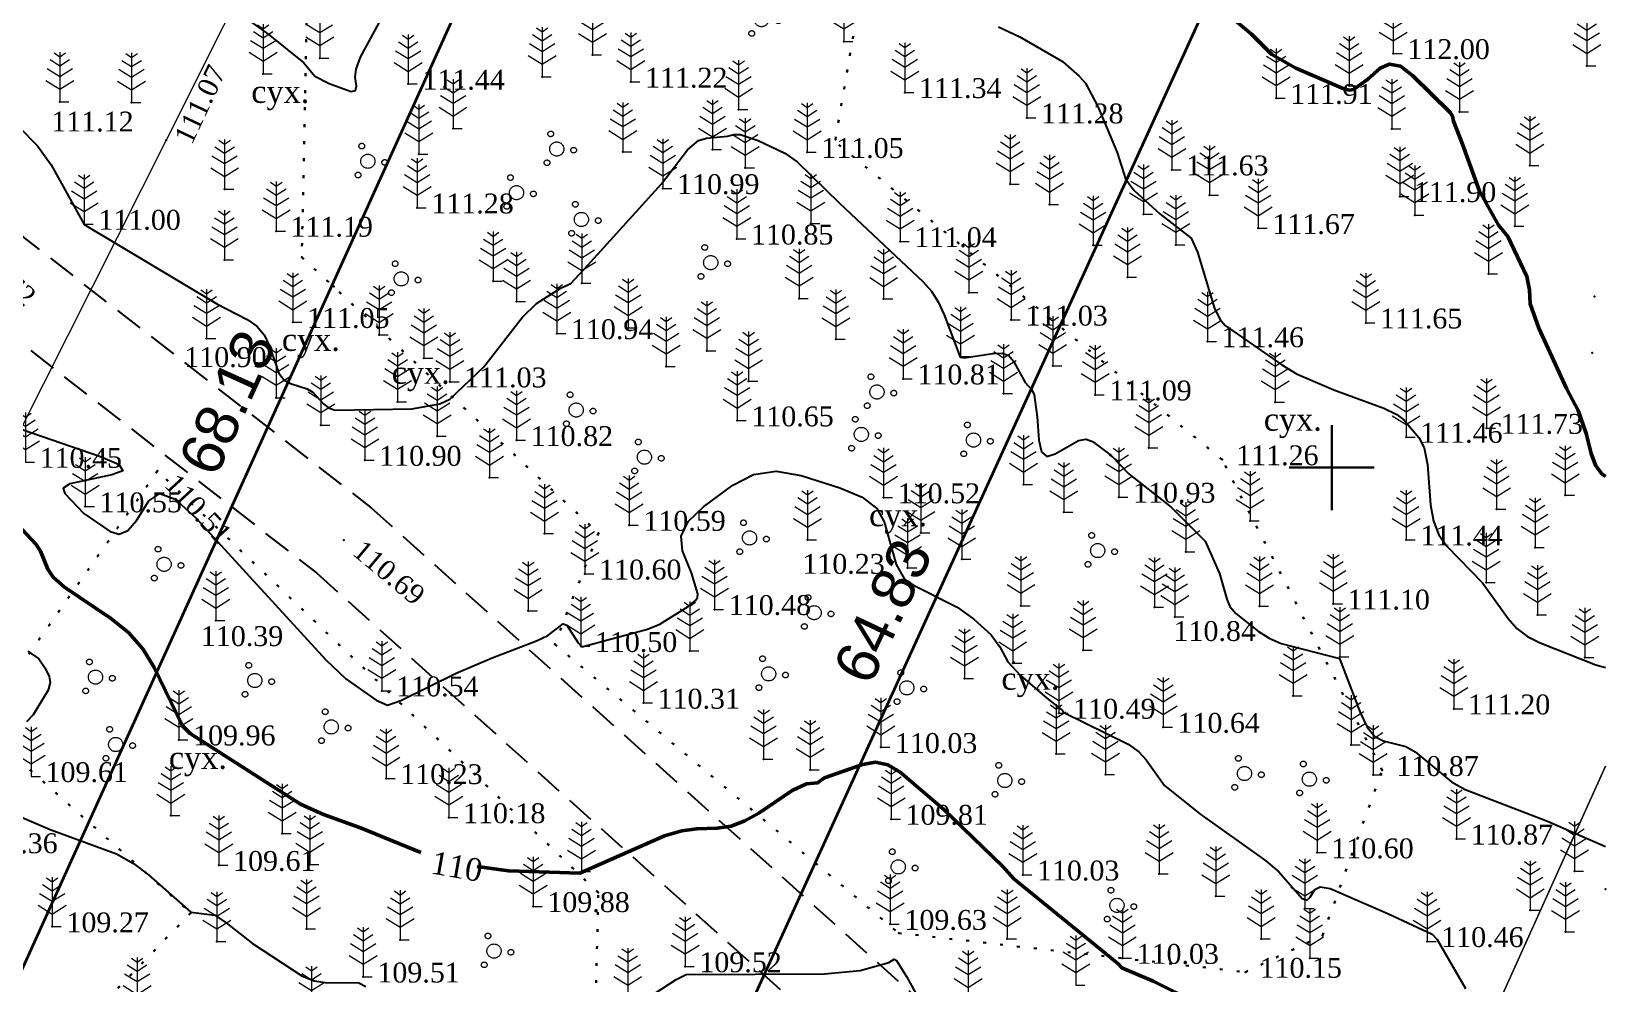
# Model space of a CAD drawing. Header units: millimetres. Extents: x 5405370.7 to 5405459.7, y 5524808.5 to 5524894.1.
# Drawn here: x 5405404.1 to 5405459.7, y 5524831.8 to 5524865.4 of the extents above; entities that cross this region are included whole.
import ezdxf
from ezdxf.enums import TextEntityAlignment as Align

# ---------------------------------------------------------------- set-up
doc = ezdxf.new("R2010")
doc.units = ezdxf.units.MM
for name, pattern in [('DASHEDX2', [1.5, 1, -0.5]), ('HIDDEN', [0.5, 0, -0.5]), ('суцільна', [50, 50, 0])]:
    doc.linetypes.add(name, pattern=pattern)
for name, color, linetype, lineweight in [('11900000', 1, 'Continuous', 30), ('82323000', 185, 'Сеточный', 20), ('Контур', 7, 'HIDDEN', 30), ('усл. знак', 7, 'суцільна', 20)]:
    doc.layers.add(name, color=color, linetype=linetype, lineweight=lineweight)
for name, color, linetype in [('горизонтали', 42, 'Continuous'), ('дороги', 7, 'Continuous'), ('Ділянки_Межі', 10, 'Continuous'), ('надписи', 7, 'Continuous'), ('отметки', 7, 'Continuous'), ('промеры', 185, 'Continuous'), ('Растительность', 7, 'Continuous')]:
    doc.layers.add(name, color=color, linetype=linetype)
doc.styles.get("Standard").update_dxf_attribs({"font": 'arial.ttf'})
doc.styles.add('times', font='times.ttf')
doc.linetypes.add('Сеточный', pattern='A,2.2,["<",Standard,S=0.5,R=90,X=0,Y=0],2.2,["<",Standard,S=0.5,R=270,X=-0.5,Y=0],0.1', length=4.5)

# ---------------------------------------------------------------- blocks, each defined once
blk = doc.blocks.new('A$C51FE15A3')
at = {"layer": 'Растительность', "color": 94, "lineweight": 0}
for points in [[(-0.201, 1.726), (0, 1.584), (0.201, 1.726)], [(0, 1.75), (0, 0), (0.319, 0)], [(-0.447, 1.172), (0, 0.895), (0.447, 1.172)], [(-0.343, 1.489), (0, 1.267), (0.343, 1.489)], [(-0.493, 0.753), (0, 0.444), (0.493, 0.753)]]:
    blk.add_lwpolyline(points, dxfattribs=at)
blk = doc.blocks.new('A$C72385B22')
at = {"layer": 'усл. знак'}
for centre, radius in [((-0.02, 1.49), 0.25), ((0, 0), 0.625), ((-1.29, -0.64), 0.25), ((1.28, -0.76), 0.25)]:
    blk.add_circle(centre, radius, dxfattribs=at)

msp = doc.modelspace()

# ---------------------------------------------------------------- linework, layer by layer
at = {"layer": '11900000', "color": 7}
for points in [[(5405450, 5524848.5, 0), (5405450, 5524851.5, 0)], [(5405450, 5524848.5, 0), (5405450, 5524851.5, 0)], [(5405448.5, 5524850, 0), (5405451.5, 5524850, 0)], [(5405448.5, 5524850, 0), (5405451.5, 5524850, 0)]]:
    msp.add_polyline3d(points, dxfattribs=at)
at = {"layer": '82323000', "color": 7, "elevation": 114.18}
msp.add_lwpolyline([(5405425.906, 5524894.116), (5405418.996, 5524881.77), (5405408.873, 5524861.562), (5405400.188, 5524844.312), (5405393.4, 5524828.577), (5405385.402, 5524808.491)], dxfattribs=at)
at = {"layer": 'горизонтали', "color": 32}
for points in [[(5405410.827, 5524866.472, 111.5), (5405412.477, 5524865.302, 111.5), (5405413.737, 5524864.282, 111.5), (5405414.117, 5524863.812, 111.5), (5405414.627, 5524863.552, 111.5), (5405415.407, 5524863.272, 111.5), (5405415.557, 5524863.312, 111.5), (5405415.587, 5524863.472, 111.5), (5405415.547, 5524863.782, 111.5), (5405415.577, 5524864.062, 111.5), (5405415.737, 5524864.482, 111.5), (5405416.547, 5524865.982, 111.5)], [(5405438.237, 5524865.552, 111.5), (5405438.997, 5524865.202, 111.5), (5405440.497, 5524864.332, 111.5), (5405441.087, 5524863.812, 111.5), (5405441.307, 5524863.562, 111.5), (5405441.747, 5524862.742, 111.5), (5405442.427, 5524861.122, 111.5), (5405442.717, 5524860.192, 111.5), (5405443.017, 5524859.792, 111.5), (5405443.937, 5524858.962, 111.5), (5405445.037, 5524858.102, 111.5), (5405445.267, 5524857.602, 111.5), (5405445.867, 5524855.612, 111.5), (5405446.057, 5524855.232, 111.5), (5405446.237, 5524855.012, 111.5), (5405448.237, 5524853.622, 111.5), (5405448.757, 5524853.312, 111.5), (5405450.067, 5524852.742, 111.5), (5405451.837, 5524852.102, 111.5), (5405452.297, 5524851.872, 111.5), (5405452.557, 5524851.672, 111.5), (5405453.077, 5524851.062, 111.5), (5405453.257, 5524850.702, 111.5), (5405453.377, 5524850.112, 111.5), (5405453.487, 5524848.682, 111.5), (5405453.587, 5524848.112, 111.5), (5405453.777, 5524847.632, 111.5), (5405454.057, 5524847.232, 111.5), (5405455.317, 5524845.932, 111.5), (5405456.227, 5524844.672, 111.5), (5405456.527, 5524844.322, 111.5), (5405456.907, 5524844.042, 111.5), (5405457.347, 5524843.812, 111.5), (5405459.317, 5524843.042, 111.5), (5405459.658, 5524842.946, 111.5)], [(5405403.687, 5524862.012, 111), (5405404.337, 5524861.362, 111), (5405404.817, 5524860.682, 111), (5405405.987, 5524858.582, 111), (5405410.667, 5524855.782, 111), (5405411.737, 5524855.222, 111), (5405412.077, 5524854.992, 111), (5405412.327, 5524854.692, 111), (5405412.507, 5524854.312, 111), (5405412.847, 5524853.332, 111), (5405413.037, 5524853.092, 111), (5405413.257, 5524852.972, 111), (5405413.847, 5524852.782, 111), (5405414.047, 5524852.662, 111), (5405414.427, 5524852.252, 111), (5405414.607, 5524852.112, 111), (5405414.837, 5524852.032, 111), (5405417.547, 5524852.072, 111), (5405418.527, 5524852.252, 111), (5405418.887, 5524852.422, 111), (5405420.087, 5524853.552, 111), (5405421.437, 5524855.302, 111), (5405421.947, 5524855.792, 111), (5405422.807, 5524856.342, 111), (5405423.147, 5524856.502, 111), (5405423.757, 5524857.142, 111), (5405426.357, 5524860.012, 111), (5405427.267, 5524861.212, 111), (5405427.657, 5524861.542, 111), (5405427.937, 5524861.622, 111), (5405428.677, 5524861.702, 111), (5405428.917, 5524861.762, 111), (5405429.127, 5524861.762, 111), (5405429.757, 5524861.542, 111), (5405430.707, 5524861.092, 111), (5405431.137, 5524860.792, 111), (5405432.627, 5524859.332, 111), (5405435.587, 5524856.552, 111), (5405435.877, 5524856.222, 111), (5405436.127, 5524855.832, 111), (5405436.327, 5524855.392, 111), (5405436.887, 5524853.902, 111), (5405437.027, 5524853.872, 111), (5405438.047, 5524854.032, 111), (5405438.367, 5524854.042, 111), (5405438.607, 5524853.952, 111), (5405438.767, 5524853.752, 111), (5405439.187, 5524853.002, 111), (5405439.417, 5524852.742, 111), (5405439.497, 5524852.572, 111), (5405439.607, 5524851.792, 111), (5405439.667, 5524850.972, 111), (5405439.757, 5524850.562, 111), (5405439.947, 5524850.392, 111), (5405440.237, 5524850.482, 111), (5405441.067, 5524850.962, 111), (5405441.337, 5524851.002, 111), (5405441.557, 5524850.922, 111), (5405442.217, 5524850.432, 111), (5405442.857, 5524849.772, 111), (5405444.337, 5524848.602, 111), (5405445.537, 5524847.402, 111), (5405446.037, 5524846.262, 111), (5405446.297, 5524845.362, 111), (5405446.407, 5524845.102, 111), (5405446.617, 5524844.852, 111), (5405447.417, 5524844.212, 111), (5405447.787, 5524843.982, 111), (5405448.217, 5524843.792, 111), (5405450.277, 5524843.262, 111), (5405450.997, 5524841.362, 111), (5405451.247, 5524840.842, 111), (5405451.517, 5524840.512, 111), (5405451.817, 5524840.362, 111), (5405452.617, 5524840.162, 111), (5405452.947, 5524839.972, 111), (5405454.227, 5524838.912, 111), (5405454.707, 5524838.642, 111), (5405457.607, 5524837.522, 111), (5405459.658, 5524836.626, 111)], [(5405403.797, 5524851.342, 110.5), (5405406.557, 5524850.392, 110.5), (5405407.217, 5524850.112, 110.5), (5405407.347, 5524849.892, 110.5), (5405406.957, 5524849.742, 110.5), (5405405.477, 5524849.432, 110.5), (5405405.247, 5524849.272, 110.5), (5405405.297, 5524849.092, 110.5), (5405405.967, 5524848.382, 110.5), (5405406.897, 5524847.752, 110.5), (5405407.217, 5524847.652, 110.5), (5405407.527, 5524847.782, 110.5), (5405407.827, 5524848.132, 110.5), (5405408.267, 5524848.832, 110.5), (5405408.647, 5524849.082, 110.5), (5405409.187, 5524848.882, 110.5), (5405409.907, 5524848.242, 110.5), (5405414.507, 5524843.212, 110.5), (5405415.217, 5524842.552, 110.5), (5405416.287, 5524841.792, 110.5), (5405416.687, 5524841.622, 110.5), (5405417.157, 5524841.782, 110.5), (5405419.107, 5524842.752, 110.5), (5405420.377, 5524843.292, 110.5), (5405421.937, 5524843.892, 110.5), (5405422.337, 5524844.082, 110.5), (5405422.877, 5524844.482, 110.5), (5405423.007, 5524844.442, 110.5), (5405423.407, 5524843.822, 110.5), (5405423.537, 5524843.682, 110.5), (5405425.857, 5524844.302, 110.5), (5405426.287, 5524844.472, 110.5), (5405427.287, 5524845.102, 110.5), (5405427.547, 5524845.312, 110.5), (5405427.627, 5524845.412, 110.5), (5405427.637, 5524845.552, 110.5), (5405427.407, 5524846.292, 110.5), (5405427.097, 5524847.062, 110.5), (5405427.047, 5524847.582, 110.5), (5405427.287, 5524848.102, 110.5), (5405427.837, 5524848.612, 110.5), (5405428.867, 5524849.382, 110.5), (5405429.597, 5524849.762, 110.5), (5405430.397, 5524849.872, 110.5), (5405431.277, 5524849.722, 110.5), (5405432.647, 5524849.282, 110.5), (5405433.427, 5524848.962, 110.5), (5405433.947, 5524848.562, 110.5), (5405434.207, 5524848.092, 110.5), (5405434.627, 5524846.582, 110.5), (5405434.927, 5524846.062, 110.5), (5405435.237, 5524845.852, 110.5), (5405436.787, 5524845.072, 110.5), (5405437.367, 5524844.652, 110.5), (5405437.987, 5524844.102, 110.5), (5405438.287, 5524843.672, 110.5), (5405438.567, 5524843.152, 110.5), (5405439.007, 5524842.672, 110.5), (5405439.947, 5524841.862, 110.5), (5405440.487, 5524841.442, 110.5), (5405440.527, 5524841.372, 110.5), (5405442.817, 5524840.242, 110.5), (5405443.197, 5524839.972, 110.5), (5405443.447, 5524839.692, 110.5), (5405444.097, 5524838.782, 110.5), (5405445.347, 5524837.782, 110.5), (5405447.677, 5524836.122, 110.5), (5405448.137, 5524835.732, 110.5), (5405448.957, 5524834.792, 110.5), (5405449.117, 5524834.742, 110.5), (5405449.237, 5524834.842, 110.5), (5405449.397, 5524835.112, 110.5), (5405449.587, 5524835.212, 110.5), (5405449.947, 5524835.152, 110.5), (5405451.997, 5524834.252, 110.5), (5405453.537, 5524833.532, 110.5), (5405453.717, 5524833.352, 110.5), (5405454.717, 5524831.622, 110.5)], [(5405403.997, 5524843.522, 109.5), (5405404.377, 5524843.252, 109.5), (5405404.607, 5524842.922, 109.5), (5405404.747, 5524842.632, 109.5), (5405404.787, 5524842.412, 109.5), (5405404.717, 5524842.142, 109.5), (5405404.177, 5524841.282, 109.5), (5405403.947, 5524841.032, 109.5)], [(5405403.467, 5524837.792, 109.5), (5405404.777, 5524837.232, 109.5), (5405407.127, 5524836.372, 109.5), (5405407.717, 5524836.032, 109.5), (5405408.247, 5524835.632, 109.5), (5405409.747, 5524834.312, 109.5), (5405410.587, 5524834.202, 109.5), (5405410.997, 5524833.942, 109.5), (5405411.927, 5524833.212, 109.5), (5405413.657, 5524832.062, 109.5), (5405414.097, 5524831.892, 109.5), (5405414.487, 5524831.832, 109.5), (5405415.667, 5524831.822, 109.5), (5405415.917, 5524831.692, 109.5)], [(5405425.617, 5524831.122, 109.5), (5405426.867, 5524831.942, 109.5), (5405427.227, 5524832.112, 109.5), (5405432.107, 5524832.132, 109.5), (5405433.357, 5524832.252, 109.5), (5405434.377, 5524832.532, 109.5), (5405434.557, 5524832.652, 109.5), (5405434.637, 5524832.612, 109.5), (5405434.997, 5524832.042, 109.5), (5405435.817, 5524830.552, 109.5)]]:
    msp.add_polyline3d(points, dxfattribs=at)
at = {"layer": 'горизонтали', "color": 32, "lineweight": 50}
for points in [[(5405446.577, 5524865.792, 112), (5405447.167, 5524865.302, 112), (5405447.887, 5524864.582, 112), (5405448.737, 5524864.092, 112), (5405450.427, 5524863.372, 112), (5405450.617, 5524863.322, 112), (5405450.767, 5524863.342, 112), (5405451.257, 5524863.692, 112), (5405451.707, 5524864.092, 112), (5405452.037, 5524864.242, 112), (5405452.427, 5524864.162, 112), (5405452.857, 5524863.832, 112), (5405454.177, 5524862.532, 112), (5405454.257, 5524862.402, 112), (5405454.297, 5524862.222, 112), (5405454.617, 5524861.412, 112), (5405455.217, 5524859.762, 112), (5405455.877, 5524858.562, 112), (5405456.217, 5524858.152, 112), (5405456.887, 5524856.742, 112), (5405456.977, 5524856.272, 112), (5405456.997, 5524855.782, 112), (5405457.307, 5524854.922, 112), (5405458.287, 5524852.792, 112), (5405458.697, 5524852.022, 112), (5405458.977, 5524851.202, 112), (5405459.157, 5524850.502, 112), (5405459.307, 5524850.092, 112), (5405459.517, 5524849.792, 112), (5405459.658, 5524849.691, 112)], [(5405403.777, 5524847.832, 110), (5405404.287, 5524847.282, 110), (5405404.447, 5524847.052, 110), (5405404.697, 5524846.422, 110), (5405404.887, 5524846.132, 110), (5405405.287, 5524845.782, 110), (5405406.907, 5524844.682, 110), (5405407.547, 5524844.182, 110), (5405408.057, 5524843.602, 110), (5405408.447, 5524842.942, 110), (5405409.457, 5524840.892, 110), (5405409.717, 5524840.622, 110), (5405413.617, 5524838.122, 110), (5405414.427, 5524837.762, 110), (5405415.737, 5524837.292, 110), (5405417.856, 5524836.423, 110)], [(5405419.847, 5524835.922, 110), (5405420.957, 5524835.772, 110), (5405423.467, 5524835.692, 110), (5405426.457, 5524837.002, 110), (5405427.067, 5524837.182, 110), (5405427.597, 5524837.252, 110), (5405428.317, 5524837.272, 110), (5405428.807, 5524837.352, 110), (5405429.297, 5524837.532, 110), (5405429.787, 5524837.812, 110), (5405430.967, 5524838.612, 110), (5405431.467, 5524838.842, 110), (5405431.857, 5524838.872, 110), (5405432.107, 5524839.052, 110), (5405433.447, 5524839.522, 110), (5405433.897, 5524839.602, 110), (5405434.337, 5524839.512, 110), (5405434.767, 5524839.252, 110), (5405436.317, 5524837.932, 110), (5405438.387, 5524835.932, 110), (5405438.777, 5524835.492, 110), (5405442.187, 5524832.712, 110), (5405442.467, 5524832.492, 110), (5405442.597, 5524832.352, 110), (5405443.697, 5524831.872, 110), (5405445.257, 5524831.102, 110)]]:
    msp.add_polyline3d(points, dxfattribs=at)
at = {"layer": 'дороги', "color": 7, "linetype": 'DASHEDX2', "elevation": 111.172}
for points in [[(5405383.804, 5524874.666), (5405402.423, 5524859.231), (5405416.105, 5524848.587), (5405435.343, 5524831.304), (5405459.049, 5524812.123), (5405459.658, 5524811.644)], [(5405381.89, 5524872.356), (5405400.545, 5524856.891), (5405414.179, 5524846.285), (5405433.395, 5524829.02), (5405457.177, 5524809.779), (5405458.812, 5524808.491)]]:
    msp.add_lwpolyline(points, dxfattribs=at)
at = {"layer": 'Ділянки_Межі'}
msp.add_lwpolyline([(5405431.196, 5524894.116), (5405431.505, 5524893.983), (5405426.773, 5524883.037), (5405398.65, 5524820.978), (5405395.058, 5524822.036), (5405376.96, 5524838.77)], dxfattribs=at)
at = {"layer": 'Ділянки_Межі', "lineweight": 35}
msp.add_lwpolyline([(5405398.65, 5524820.978), (5405426.773, 5524883.037), (5405448.794, 5524873.396), (5405421.901, 5524814.408), (5405420.84, 5524814.44)], close=True, dxfattribs=at)
at = {"layer": 'Ділянки_Межі', "lineweight": 0}
for points in [[(5405421.901, 5524814.408), (5405448.794, 5524873.396), (5405459.658, 5524868.64)], [(5405459.658, 5524839.464), (5405449.693, 5524817.372), (5405442.13, 5524813.79), (5405421.901, 5524814.408)], [(5405449.693, 5524817.372), (5405459.658, 5524839.464)]]:
    msp.add_lwpolyline(points, dxfattribs=at)
at = {"layer": 'Контур', "color": 7, "linetype": 'HIDDEN'}
for points, elevation in [([(5405413.902, 5524869.315), (5405413.659, 5524857.43), (5405424.125, 5524847.693), (5405422.583, 5524843.766), (5405434.72, 5524833.576), (5405446.951, 5524832.197), (5405449.673, 5524833.49)], 111.426), ([(5405432.486, 5524861.581), (5405433.451, 5524867.171)], 110.314), ([(5405446.127, 5524850.285), (5405432.486, 5524861.491)], 110.314), ([(5405451.778, 5524839.318), (5405446.127, 5524850.285)], 110.314), ([(5405417.998, 5524812.717), (5405423.786, 5524820.419), (5405424.121, 5524835.004), (5405408.573, 5524849.882), (5405402.276, 5524840.925), (5405409.749, 5524834.287), (5405402.862, 5524827.195), (5405396.074, 5524821.79)], 107.865), ([(5405449.673, 5524833.49), (5405451.778, 5524839.318)], 110.314)]:
    msp.add_lwpolyline(points, dxfattribs=dict(at, elevation=elevation))
at = {"layer": 'отметки', "color": 7}
for p in [(5405432.785, 5524865.043, 111.374), (5405423.913, 5524864.568, 111.228), (5405452.168, 5524864.619, 112.005), (5405412.296, 5524863.903, 111.389), (5405414.295, 5524864.455, 111.54), (5405458.996, 5524864.175, 112.326), (5405417.415, 5524863.54, 111.436), (5405422.14, 5524863.796, 111.329), (5405425.271, 5524863.611, 111.216), (5405450.613, 5524863.474, 112.014), (5405405.12, 5524862.909, 111.122), (5405407.657, 5524862.884, 111.202), (5405434.94, 5524863.243, 111.339), (5405448.034, 5524863.037, 111.913), (5405429.073, 5524862.634, 111.095), (5405439.244, 5524862.347, 111.282), (5405454.505, 5524862.561, 112.012), (5405418.996, 5524861.963, 111.302), (5405452.113, 5524861.955, 111.899), (5405408.873, 5524861.562, 111.071), (5405424.986, 5524861.14, 111.101), (5405428.148, 5524861.231, 110.96), (5405431.487, 5524861.129, 111.046), (5405432.486, 5524861.581, 111.145), (5405417.794, 5524861.067, 111.435), (5405429.308, 5524860.582, 110.859), (5405456.989, 5524860.657, 112.088), (5405444.362, 5524860.513, 111.633), (5405410.939, 5524859.832, 111.187), (5405426.4, 5524859.855, 110.994), (5405438.652, 5524860.007, 111.207), (5405445.683, 5524859.621, 111.65), (5405452.397, 5524859.573, 111.904), (5405417.731, 5524859.171, 111.277), (5405440.037, 5524859.283, 111.279), (5405443.357, 5524858.942, 111.465), (5405452.93, 5524858.91, 111.894), (5405405.984, 5524858.594, 111), (5405412.761, 5524858.35, 111.188), (5405431.616, 5524858.621, 110.888), (5405447.406, 5524858.445, 111.673), (5405456.462, 5524858.518, 112.022), (5405429.008, 5524858.074, 110.845), (5405434.77, 5524857.982, 111.043), (5405441.579, 5524857.847, 111.335), (5405444.495, 5524857.866, 111.449), (5405410.928, 5524857.331, 111.12), (5405413.659, 5524857.43, 111.139), (5405442.789, 5524856.723, 111.379), (5405455.531, 5524856.841, 111.924), (5405414.792, 5524856.394, 111.197), (5405420.416, 5524856.578, 111.135), (5405423.54, 5524856.51, 110.984), (5405437.194, 5524856.184, 111.071), (5405421.237, 5524855.865, 111.023), (5405431.211, 5524855.968, 110.683), (5405434.189, 5524855.954, 110.881), (5405459.27, 5524856.038, 112.118), (5405413.347, 5524855.13, 111.051), (5405438.689, 5524855.213, 111.034), (5405451.198, 5524855.113, 111.652), (5405410.303, 5524854.552, 110.901), (5405416.394, 5524854.681, 111.15), (5405422.654, 5524854.735, 110.938), (5405425.178, 5524854.93, 110.819), (5405432.507, 5524854.539, 110.785), (5405427.948, 5524854.125, 110.695), (5405436.905, 5524853.925, 111.003), (5405445.612, 5524854.451, 111.459), (5405459.19, 5524854.052, 112.121), (5405417.965, 5524853.866, 111.065), (5405426.518, 5524853.571, 110.726), (5405440.153, 5524853.595, 111.065), (5405418.888, 5524853.033, 111.032), (5405429.426, 5524853.049, 110.535), (5405434.88, 5524853.137, 110.814), (5405412.759, 5524852.462, 110.985), (5405417.041, 5524852.324, 111.015), (5405438.417, 5524852.611, 110.953), (5405441.651, 5524852.574, 111.087), (5405448.007, 5524852.314, 111.436), (5405414.332, 5524851.499, 110.973), (5405429.021, 5524851.658, 110.653), (5405455.455, 5524851.394, 111.73), (5405418.432, 5524851.114, 110.952), (5405421.235, 5524850.964, 110.821), (5405443.546, 5524850.699, 111.095), (5405452.619, 5524851.077, 111.458), (5405415.89, 5524850.265, 110.905), (5405446.127, 5524850.285, 111.257), (5405408.573, 5524849.882, 110.508), (5405420.278, 5524849.647, 110.98), (5405434.185, 5524848.943, 110.518), (5405439.127, 5524849.4, 110.973), (5405442.488, 5524848.963, 110.933), (5405458.24, 5524849.024, 111.838), (5405406.022, 5524848.624, 110.548), (5405440.545, 5524848.433, 110.839), (5405455.817, 5524848.537, 111.64), (5405425.211, 5524847.971, 110.592), (5405447.123, 5524848.125, 111.167), (5405415.142, 5524847.436, 110.693), (5405422.224, 5524847.671, 110.755), (5405424.125, 5524847.693, 110.581), (5405431.499, 5524847.456, 110.226), (5405435.499, 5524847.7, 110.635), (5405452.626, 5524847.454, 111.442), (5405436.942, 5524846.772, 110.637), (5405444.849, 5524847.034, 110.921), (5405457.173, 5524847.186, 111.659), (5405423.649, 5524846.252, 110.596), (5405435.036, 5524846.462, 110.538), (5405455.45, 5524845.952, 111.509), (5405439.035, 5524845.128, 110.652), (5405443.744, 5524845.081, 110.841), (5405447.447, 5524845.115, 111.084), (5405450.054, 5524845.194, 111.098), (5405410.624, 5524844.602, 110.386), (5405421.652, 5524844.941, 110.656), (5405428.224, 5524844.999, 110.481), (5405444.464, 5524844.73, 110.844), (5405457.253, 5524844.806, 111.579), (5405422.583, 5524843.766, 110.451), (5405423.502, 5524843.695, 110.501), (5405427.35, 5524843.53, 110.457), (5405441.228, 5524843.556, 110.611), (5405438.742, 5524843.094, 110.518), (5405438.779, 5524843.134, 110.518), (5405450.285, 5524843.327, 111.002), (5405458.928, 5524843.297, 111.509), (5405437.046, 5524842.564, 110.314), (5405416.489, 5524842.128, 110.544), (5405425.713, 5524841.695, 110.306), (5405448.634, 5524841.946, 110.876), (5405440.375, 5524841.341, 110.492), (5405454.302, 5524841.492, 111.203), (5405444.056, 5524840.843, 110.644), (5405409.325, 5524840.399, 109.957), (5405434.087, 5524840.132, 110.033), (5405450.681, 5524840.222, 110.954), (5405429.955, 5524839.717, 110.236), (5405440.277, 5524839.898, 110.509), (5405416.632, 5524839.032, 110.23), (5405431.592, 5524839.335, 110.037), (5405442.017, 5524839.171, 110.313), (5405451.463, 5524839.16, 110.872), (5405451.778, 5524839.318, 110.87), (5405409.044, 5524837.719, 109.633), (5405418.848, 5524837.653, 110.179), (5405434.46, 5524837.597, 109.811), (5405412.967, 5524837.094, 109.868), (5405454.4, 5524836.899, 110.866), (5405449.483, 5524836.414, 110.604), (5405410.736, 5524835.97, 109.613), (5405413.946, 5524835.991, 109.777), (5405423.526, 5524835.752, 110.008), (5405439.099, 5524835.632, 110.032), (5405443.912, 5524835.668, 110.27), (5405458.563, 5524835.761, 110.893), (5405459.657, 5524835.122, 110.88), (5405421.824, 5524834.516, 109.88), (5405424.121, 5524835.004, 109.789), (5405445.912, 5524834.881, 110.331), (5405409.749, 5524834.287, 109.499), (5405449.054, 5524834.442, 110.492), (5405457.005, 5524834.379, 110.82), (5405404.856, 5524833.802, 109.27), (5405413.827, 5524833.719, 109.639), (5405434.423, 5524833.889, 109.625), (5405434.72, 5524833.576, 109.572), (5405438.552, 5524833.366, 109.832), (5405447.505, 5524833.366, 110.209), (5405449.673, 5524833.49, 110.314), (5405458.243, 5524833.623, 110.831), (5405410.667, 5524833.281, 109.44), (5405417.132, 5524833.334, 109.637), (5405453.36, 5524833.283, 110.465), (5405427.187, 5524832.395, 109.52), (5405442.611, 5524832.69, 110.026), (5405449.22, 5524832.695, 110.211), (5405415.827, 5524832.031, 109.514), (5405446.951, 5524832.197, 110.155)]:
    msp.add_point(p, dxfattribs=at)

# ---------------------------------------------------------------- block references
at = {"layer": 'Растительность', "color": 7}
for p in [(5405432.785, 5524865.043, 111.374), (5405414.295, 5524864.455, 111.54), (5405423.913, 5524864.568, 111.228), (5405452.168, 5524864.619, 112.005), (5405412.296, 5524863.903, 111.389), (5405458.996, 5524864.175, 112.326), (5405417.415, 5524863.54, 111.436), (5405422.14, 5524863.796, 111.329), (5405425.271, 5524863.611, 111.216), (5405450.613, 5524863.474, 112.014), (5405405.12, 5524862.909, 111.122), (5405407.657, 5524862.884, 111.202), (5405434.94, 5524863.243, 111.339), (5405448.034, 5524863.037, 111.913), (5405429.073, 5524862.634, 111.095), (5405439.244, 5524862.347, 111.282), (5405454.505, 5524862.561, 112.012), (5405418.996, 5524861.963, 111.302), (5405452.113, 5524861.955, 111.899), (5405417.794, 5524861.067, 111.435), (5405424.986, 5524861.14, 111.101), (5405428.148, 5524861.231, 110.96), (5405431.487, 5524861.129, 111.046), (5405429.308, 5524860.582, 110.859), (5405444.362, 5524860.513, 111.633), (5405456.989, 5524860.657, 112.088), (5405438.652, 5524860.007, 111.207), (5405410.939, 5524859.832, 111.187), (5405426.4, 5524859.855, 110.994), (5405445.683, 5524859.621, 111.65), (5405452.397, 5524859.573, 111.904), (5405417.731, 5524859.171, 111.277), (5405440.037, 5524859.283, 111.279), (5405443.357, 5524858.942, 111.465), (5405452.93, 5524858.91, 111.894), (5405405.984, 5524858.594, 111), (5405412.761, 5524858.35, 111.188), (5405431.616, 5524858.621, 110.888), (5405447.406, 5524858.445, 111.673), (5405456.462, 5524858.518, 112.022), (5405429.008, 5524858.074, 110.845), (5405434.77, 5524857.982, 111.043), (5405441.579, 5524857.847, 111.335), (5405444.495, 5524857.866, 111.449), (5405410.928, 5524857.331, 111.12), (5405442.789, 5524856.723, 111.379), (5405455.531, 5524856.841, 111.924), (5405420.416, 5524856.578, 111.135), (5405423.54, 5524856.51, 110.984), (5405437.194, 5524856.184, 111.071), (5405421.237, 5524855.865, 111.023), (5405431.211, 5524855.968, 110.683), (5405434.189, 5524855.954, 110.881), (5405413.347, 5524855.13, 111.051), (5405438.689, 5524855.213, 111.034), (5405451.198, 5524855.113, 111.652), (5405410.303, 5524854.552, 110.901), (5405416.394, 5524854.681, 111.15), (5405422.654, 5524854.735, 110.938), (5405425.178, 5524854.93, 110.819), (5405432.507, 5524854.539, 110.785), (5405445.612, 5524854.451, 111.459), (5405417.965, 5524853.866, 111.065), (5405427.948, 5524854.125, 110.695), (5405436.905, 5524853.925, 111.003), (5405426.518, 5524853.571, 110.726), (5405440.153, 5524853.595, 111.065), (5405418.888, 5524853.033, 111.032), (5405429.426, 5524853.049, 110.535), (5405434.88, 5524853.137, 110.814), (5405412.759, 5524852.462, 110.985), (5405417.041, 5524852.324, 111.015), (5405438.417, 5524852.611, 110.953), (5405441.651, 5524852.574, 111.087), (5405448.007, 5524852.314, 111.436), (5405429.021, 5524851.658, 110.653), (5405414.332, 5524851.499, 110.973), (5405418.432, 5524851.114, 110.952), (5405452.619, 5524851.077, 111.458), (5405455.455, 5524851.394, 111.73), (5405421.235, 5524850.964, 110.821), (5405443.546, 5524850.699, 111.095), (5405403.909, 5524850.194, 110.448), (5405415.89, 5524850.265, 110.905), (5405420.278, 5524849.647, 110.98), (5405439.127, 5524849.4, 110.973), (5405434.185, 5524848.943, 110.518), (5405442.488, 5524848.963, 110.933), (5405458.24, 5524849.024, 111.838), (5405406.022, 5524848.624, 110.548), (5405440.545, 5524848.433, 110.839), (5405455.817, 5524848.537, 111.64), (5405425.211, 5524847.971, 110.592), (5405447.123, 5524848.125, 111.167), (5405422.224, 5524847.671, 110.755), (5405431.499, 5524847.456, 110.226), (5405435.499, 5524847.7, 110.635), (5405452.626, 5524847.454, 111.442), (5405457.173, 5524847.186, 111.659), (5405436.942, 5524846.772, 110.637), (5405444.849, 5524847.034, 110.921), (5405423.649, 5524846.252, 110.596), (5405435.036, 5524846.462, 110.538), (5405455.45, 5524845.952, 111.509), (5405421.652, 5524844.941, 110.656), (5405428.224, 5524844.999, 110.481), (5405439.035, 5524845.128, 110.652), (5405443.744, 5524845.081, 110.841), (5405447.447, 5524845.115, 111.084), (5405450.054, 5524845.194, 111.098), (5405410.624, 5524844.602, 110.386), (5405444.464, 5524844.73, 110.844), (5405457.253, 5524844.806, 111.579), (5405423.502, 5524843.695, 110.501), (5405427.35, 5524843.53, 110.457), (5405441.228, 5524843.556, 110.611), (5405450.285, 5524843.327, 111.002), (5405458.928, 5524843.297, 111.509), (5405438.742, 5524843.094, 110.518), (5405437.046, 5524842.564, 110.314), (5405416.489, 5524842.128, 110.544), (5405425.713, 5524841.695, 110.306), (5405448.634, 5524841.946, 110.876), (5405440.375, 5524841.341, 110.492), (5405454.302, 5524841.492, 111.203), (5405444.056, 5524840.843, 110.644), (5405409.325, 5524840.399, 109.957), (5405434.087, 5524840.132, 110.033), (5405450.681, 5524840.222, 110.954), (5405429.955, 5524839.717, 110.236), (5405440.277, 5524839.898, 110.509), (5405404.118, 5524839.104, 109.611), (5405416.632, 5524839.032, 110.23), (5405431.592, 5524839.335, 110.037), (5405442.017, 5524839.171, 110.313), (5405451.463, 5524839.16, 110.872), (5405409.044, 5524837.719, 109.633), (5405418.848, 5524837.653, 110.179), (5405434.46, 5524837.597, 109.811), (5405412.967, 5524837.094, 109.868), (5405454.4, 5524836.899, 110.866), (5405449.483, 5524836.414, 110.604), (5405410.736, 5524835.97, 109.613), (5405413.946, 5524835.991, 109.777), (5405423.526, 5524835.752, 110.008), (5405439.099, 5524835.632, 110.032), (5405443.912, 5524835.668, 110.27), (5405458.563, 5524835.761, 110.893), (5405421.824, 5524834.516, 109.88), (5405445.912, 5524834.881, 110.331), (5405449.054, 5524834.442, 110.492), (5405434.423, 5524833.889, 109.625), (5405457.005, 5524834.379, 110.82), (5405404.856, 5524833.802, 109.27), (5405410.667, 5524833.281, 109.44), (5405413.827, 5524833.719, 109.639), (5405417.132, 5524833.334, 109.637), (5405438.552, 5524833.366, 109.832), (5405447.505, 5524833.366, 110.209), (5405453.36, 5524833.283, 110.465), (5405458.243, 5524833.623, 110.831), (5405427.187, 5524832.395, 109.52), (5405442.611, 5524832.69, 110.026), (5405449.22, 5524832.695, 110.211), (5405415.827, 5524832.031, 109.514), (5405440.968, 5524831.735, 109.816), (5405425.158, 5524831.288, 109.535), (5405437.17, 5524831.215, 109.729), (5405407.848, 5524830.966, 109.139), (5405414.005, 5524830.656, 109.414)]:
    msp.add_blockref('A$C51FE15A3', p, dxfattribs=at)
at = {"layer": 'усл. знак', "color": 7, "linetype": 'суцільна', "lineweight": 13, "xscale": 0.3999999998750298, "yscale": 0.3999999998750298, "zscale": 0.3999999998750298, "rotation": 265.3647753868261}
for p in [(5405429.879, 5524865.808), (5405422.657, 5524861.244), (5405415.991, 5524860.812), (5405421.237, 5524859.702), (5405423.526, 5524858.758), (5405428.089, 5524857.234), (5405417.168, 5524856.661), (5405433.953, 5524852.67), (5405423.341, 5524852.035), (5405433.402, 5524851.172), (5405437.359, 5524850.973), (5405425.748, 5524850.37), (5405429.458, 5524847.519), (5405441.742, 5524847.073), (5405408.802, 5524846.588), (5405431.736, 5524844.88), (5405430.131, 5524842.721), (5405406.381, 5524842.608), (5405412.002, 5524842.488), (5405435.007, 5524842.228), (5405414.7, 5524840.85), (5405407.095, 5524840.23), (5405438.464, 5524838.959), (5405446.92, 5524839.205), (5405449.21, 5524839.007), (5405434.705, 5524835.909), (5405442.421, 5524834.552), (5405420.442, 5524832.94)]:
    msp.add_blockref('A$C72385B22', p, dxfattribs=at)

# ---------------------------------------------------------------- texts
at = {"layer": 'горизонтали', "color": 32, "lineweight": 50, "style": 'times'}
msp.add_text('110', height=0.8, rotation=350.0513, dxfattribs=at).set_placement((5405418.308, 5524836.476, 181.067), align=Align.TOP_LEFT)
at = {"layer": 'надписи', "color": 7, "style": 'times'}
for p in [(5405411.879, 5524863.672, 111.861), (5405412.957, 5524854.92, 111.861), (5405416.834, 5524853.759, 111.861), (5405447.601, 5524852.104, 111.861), (5405433.675, 5524848.733, 111.861), (5405438.343, 5524842.962, 111.861), (5405408.97, 5524840.168, 111.861)]:
    msp.add_text('сух.', height=0.8, dxfattribs=at).set_placement(p, align=Align.TOP_LEFT)
at = {"layer": 'отметки', "color": 7, "style": 'times'}
for s, p in [('112.00', (5405452.668, 5524865.119, 112.005)), ('111.44', (5405417.915, 5524864.04, 111.436)), ('111.22', (5405425.771, 5524864.111, 111.216)), ('111.34', (5405435.44, 5524863.743, 111.339)), ('111.91', (5405448.534, 5524863.537, 111.913)), ('111.28', (5405439.744, 5524862.847, 111.282)), ('111.12', (5405404.819, 5524862.563, 111.122)), ('111.05', (5405431.987, 5524861.629, 111.046)), ('111.63', (5405444.862, 5524861.013, 111.633)), ('110.99', (5405426.9, 5524860.355, 110.994)), ('111.90', (5405452.897, 5524860.073, 111.904)), ('111.28', (5405418.231, 5524859.671, 111.277)), ('111.00', (5405406.484, 5524859.094, 111)), ('111.67', (5405447.906, 5524858.945, 111.673)), ('111.19', (5405413.261, 5524858.85, 111.188)), ('110.85', (5405429.508, 5524858.574, 110.845)), ('111.04', (5405435.27, 5524858.482, 111.043)), ('111.05', (5405413.847, 5524855.63, 111.051)), ('111.03', (5405439.189, 5524855.713, 111.034)), ('111.65', (5405451.698, 5524855.613, 111.652)), ('110.94', (5405423.154, 5524855.235, 110.938)), ('111.46', (5405446.112, 5524854.951, 111.459)), ('110.90', (5405409.513, 5524854.251, 110.901)), ('111.03', (5405419.388, 5524853.533, 111.032)), ('110.81', (5405435.38, 5524853.637, 110.814)), ('111.09', (5405442.151, 5524853.074, 111.087)), ('110.65', (5405429.521, 5524852.158, 110.653)), ('111.73', (5405455.955, 5524851.894, 111.73)), ('110.82', (5405421.735, 5524851.464, 110.821)), ('111.46', (5405453.119, 5524851.577, 111.458)), ('110.45', (5405404.409, 5524850.694, 110.448)), ('110.90', (5405416.39, 5524850.765, 110.905)), ('111.26', (5405446.627, 5524850.785, 111.257)), ('110.93', (5405442.988, 5524849.463, 110.933)), ('110.55', (5405406.522, 5524849.124, 110.548)), ('110.52', (5405434.685, 5524849.443, 110.518)), ('110.59', (5405425.711, 5524848.471, 110.592)), ('111.44', (5405453.126, 5524847.954, 111.442)), ('110.60', (5405424.149, 5524846.752, 110.596)), ('110.23', (5405431.321, 5524846.953, 110.226)), ('111.10', (5405450.554, 5524845.694, 111.098)), ('110.48', (5405428.724, 5524845.499, 110.481)), ('110.84', (5405444.416, 5524844.583, 110.844)), ('110.39', (5405410.098, 5524844.405, 110.386)), ('110.50', (5405424.002, 5524844.195, 110.501)), ('110.54', (5405416.989, 5524842.628, 110.544)), ('110.31', (5405426.213, 5524842.195, 110.306)), ('110.49', (5405440.875, 5524841.841, 110.492)), ('111.20', (5405454.802, 5524841.992, 111.203)), ('110.64', (5405444.556, 5524841.343, 110.644)), ('109.96', (5405409.825, 5524840.899, 109.957)), ('110.03', (5405434.587, 5524840.632, 110.033)), ('109.61', (5405404.618, 5524839.604, 109.611)), ('110.23', (5405417.132, 5524839.532, 110.23)), ('110.87', (5405452.278, 5524839.818, 110.87)), ('110.18', (5405419.348, 5524838.153, 110.179)), ('109.81', (5405434.96, 5524838.097, 109.811)), ('110.87', (5405454.9, 5524837.399, 110.866)), ('109.36', (5405402.14, 5524837.095, 109.358)), ('110.60', (5405449.983, 5524836.914, 110.604)), ('109.61', (5405411.236, 5524836.47, 109.613)), ('110.03', (5405439.599, 5524836.132, 110.032)), ('109.88', (5405422.324, 5524835.016, 109.88)), ('109.27', (5405405.356, 5524834.302, 109.27)), ('109.63', (5405434.923, 5524834.389, 109.625)), ('110.46', (5405453.86, 5524833.783, 110.465)), ('109.52', (5405427.687, 5524832.895, 109.52)), ('110.03', (5405443.111, 5524833.19, 110.026)), ('109.51', (5405416.327, 5524832.531, 109.514)), ('110.15', (5405447.451, 5524832.697, 110.155))]:
    msp.add_text(s, height=0.7, dxfattribs=at).set_placement(p, align=Align.TOP_LEFT)
for s, rotation, p in [('111.07', 64.7784, (5405409.136, 5524861.653, 111.071)), ('110.62', 318.1434, (5405402.19, 5524858.1, 110.62)), ('110.51', 312.8282, (5405409.28, 5524849.855, 110.508)), ('110.69', 320.1903, (5405415.846, 5524847.5, 110.693))]:
    msp.add_text(s, height=0.7, rotation=rotation, dxfattribs=at).set_placement(p, align=Align.TOP_LEFT)
at = {"layer": 'промеры', "char_height": 1.5, "attachment_point": 1}
for s, insert, rotation in [('68.13', (5405409.262, 5524850.227), 65.622), ('64.83', (5405432.356, 5524842.892), 64.7393)]:
    msp.add_mtext(s, dxfattribs=dict(at, insert=insert, rotation=rotation))

doc.saveas('drawing.dxf')
